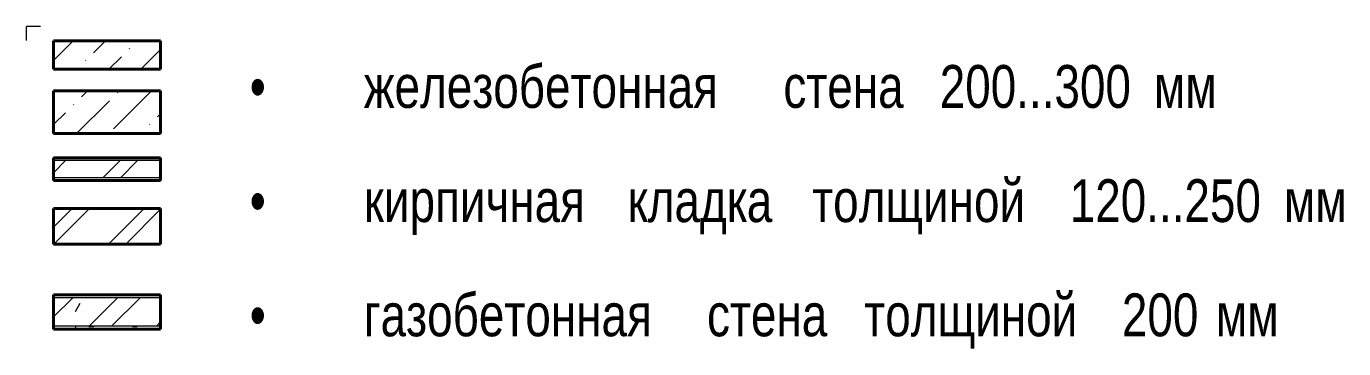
# Model space of a CAD drawing. Header units: millimetres. Extents: x -4800 to 3395395, y -34112 to 4253698.
# Drawn here: x 54731 to 63953, y 1266 to 3524 of the extents above; entities that cross this region are included whole.
import ezdxf

# ---------------------------------------------------------------- set-up
doc = ezdxf.new("R2010")
doc.units = ezdxf.units.MM
doc.linetypes.add('ADSK_Невидимые', pattern=[5, 3, -2])
for name, color, linetype, lineweight in [('Аннотация', 7, 'Continuous', 20), ('Линии', 7, 'Continuous', 9), ('Стены разрез', 7, 'Continuous', 40), ('Стены штриховка', 7, 'Continuous', 40)]:
    doc.layers.add(name, color=color, linetype=linetype, lineweight=lineweight)
doc.styles.add('Century Gothic_2', font='GOTHIC.TTF', dxfattribs={"width": 0.8, "height": 300})
pattern_1 = [(45, (0, 0), (84.1895, 308.696), [396.875, -79.375, 3.353, -76.022])]
pattern_2 = [(45, (0, 0), (-251.447, 251.447), []), (45, (0, 381), (-251.447, 251.447), [])]
pattern_3 = [(0, (0, 0), (406.4, 101.6), [33.528, -271.272, 33.528, -271.272, -1625.6]), (0, (0, 0), (406.4, 101.6), [-609.6, 33.528, -576.072, 33.528, -271.272, -711.2]), (0, (0, 0), (406.4, 101.6), [-1524, 33.528, -169.672, 33.528, -474.472]), (120, (152.4, 50.8), (-291.188, 301.1527), [33.528, -271.272, 33.528, -271.272, -1625.6]), (120, (152.4, 50.8), (-291.188, 301.1527), [-609.6, 33.528, -576.072, 33.528, -271.272, -711.2]), (120, (152.4, 50.8), (-291.188, 301.1527), [-1524, 33.528, -169.672, 33.528, -474.472]), (240, (203.2, 254), (-115.212, -402.7527), [33.528, -271.272, 33.528, -271.272, -1625.6]), (240, (203.2, 254), (-115.212, -402.7527), [-609.6, 33.528, -576.072, 33.528, -271.272, -711.2]), (240, (203.2, 254), (-115.212, -402.7527), [-1524, 33.528, -169.672, 33.528, -474.472])]

# ---------------------------------------------------------------- blocks, each defined once
blk = doc.blocks.new('Family - ___-454294-АР_План_Стены_100')
at = {"layer": 'Стены штриховка', "lineweight": 9}
h = blk.add_hatch(dxfattribs=at)
h.set_pattern_fill('FP_8', color=256, style=0, pattern_type=2)
h.set_pattern_definition(pattern_1)
h.paths.add_polyline_path([(1832.9, 3223.4), (1832.9, 3423.4), (1082.9, 3423.4), (1082.9, 3223.4)], flags=0)
at = {"layer": 'Стены разрез'}
for p, q in [((1832.9, 3423.4), (1082.9, 3423.4)), ((1082.9, 3423.4), (1082.9, 3223.4)), ((1832.9, 3223.4), (1832.9, 3423.4)), ((1082.9, 3223.4), (1832.9, 3223.4))]:
    blk.add_line(p, q, dxfattribs=at)
blk = doc.blocks.new('Family - ___-454297-АР_План_Стены_100')
at = {"layer": 'Стены штриховка', "lineweight": 9}
h = blk.add_hatch(dxfattribs=at)
h.set_pattern_fill('FP_2', color=256, style=0, pattern_type=2)
h.set_pattern_definition(pattern_2)
h.paths.add_polyline_path([(1832.9, 2463.4), (1832.9, 2583.4), (1082.9, 2583.4), (1082.9, 2463.4)], flags=0)
at = {"layer": 'Стены разрез'}
for p, q in [((1832.9, 2603.4), (1082.9, 2603.4)), ((1082.9, 2603.4), (1082.9, 2443.4)), ((1832.9, 2443.4), (1832.9, 2603.4)), ((1082.9, 2443.4), (1832.9, 2443.4))]:
    blk.add_line(p, q, dxfattribs=at)
at = {"layer": 'Стены штриховка', "lineweight": 18}
for p, q in [((1832.9, 2583.4), (1082.9, 2583.4)), ((1832.9, 2463.4), (1082.9, 2463.4))]:
    blk.add_line(p, q, dxfattribs=at)
blk = doc.blocks.new('Family - ___-454300-АР_План_Стены_100')
at = {"layer": 'Стены штриховка', "lineweight": 9}
h = blk.add_hatch(dxfattribs=at)
h.set_pattern_fill('FP_2', color=256, style=0, pattern_type=2)
h.set_pattern_definition(pattern_2)
h.paths.add_polyline_path([(1832.9, 1998.4), (1832.9, 2248.4), (1082.9, 2248.4), (1082.9, 1998.4)], flags=0)
at = {"layer": 'Стены разрез'}
for p, q in [((1832.9, 2248.4), (1082.9, 2248.4)), ((1082.9, 2248.4), (1082.9, 1998.4)), ((1832.9, 1998.4), (1832.9, 2248.4)), ((1082.9, 1998.4), (1832.9, 1998.4))]:
    blk.add_line(p, q, dxfattribs=at)
blk = doc.blocks.new('Family - ___-1167113-АР_План_Стены_100')
at = {"layer": 'Стены штриховка', "lineweight": 9}
h = blk.add_hatch(dxfattribs=at)
h.set_pattern_fill('FP_8', color=256, style=0, pattern_type=2)
h.set_pattern_definition(pattern_1)
h.paths.add_polyline_path([(1832.9, 2773.4), (1832.9, 3073.4), (1082.9, 3073.4), (1082.9, 2773.4)], flags=0)
at = {"layer": 'Стены разрез'}
for p, q in [((1832.9, 3073.4), (1082.9, 3073.4)), ((1082.9, 3073.4), (1082.9, 2773.4)), ((1832.9, 2773.4), (1832.9, 3073.4)), ((1082.9, 2773.4), (1832.9, 2773.4))]:
    blk.add_line(p, q, dxfattribs=at)
blk = doc.blocks.new('Family - ___-1167193-АР_План_Стены_100')
at = {"layer": 'Стены штриховка', "lineweight": 9}
h = blk.add_hatch(dxfattribs=at)
h.set_pattern_fill('FP_6', color=256, style=0, pattern_type=2)
h.set_pattern_definition(pattern_3)
h.paths.add_polyline_path([(1832.9, 1623.4), (1832.9, 1643.4), (1082.9, 1643.4), (1082.9, 1623.4)], flags=0)
h = blk.add_hatch(dxfattribs=at)
h.set_pattern_fill('FP_7', color=256, style=0, pattern_type=2)
h.set_pattern_definition([(0, (0, 0), (1625.6, 406.4), [67.06, -1152.14, 67.06, -1152.14, -6502.4]), (0, (0, 0), (1625.6, 406.4), [-2438.4, 67.06, -2371.34, 67.06, -1152.14, -2844.8]), (0, (0, 0), (1625.6, 406.4), [-6096, 67.06, -745.74, 67.06, -1964.94]), (120, (609.6, 203.2), (-1164.75, 1204.61), [67.06, -1152.14, 67.06, -1152.14, -6502.4]), (120, (609.6, 203.2), (-1164.75, 1204.61), [-2438.4, 67.06, -2371.34, 67.06, -1152.14, -2844.8]), (120, (609.6, 203.2), (-1164.75, 1204.61), [-6096, 67.06, -745.74, 67.06, -1964.94]), (240, (812.8, 1016), (-460.85, -1611.01), [67.06, -1152.14, 67.06, -1152.14, -6502.4]), (240, (812.8, 1016), (-460.85, -1611.01), [-2438.4, 67.06, -2371.34, 67.06, -1152.14, -2844.8]), (240, (812.8, 1016), (-460.85, -1611.01), [-6096, 67.06, -745.74, 67.06, -1964.94])])
h.paths.add_polyline_path([(1832.9, 1423.4), (1832.9, 1623.4), (1082.9, 1623.4), (1082.9, 1423.4)], flags=0)
h = blk.add_hatch(dxfattribs=at)
h.set_pattern_fill('FP_3', color=256, style=0, pattern_type=2)
h.set_pattern_definition([(45, (0, 0), (-235.73, 235.73), []), (45, (157.15, 0), (-235.73, 235.73), [])])
h.paths.add_polyline_path([(1832.9, 1423.4), (1832.9, 1623.4), (1082.9, 1623.4), (1082.9, 1423.4)], flags=0)
h = blk.add_hatch(dxfattribs=at)
h.set_pattern_fill('FP_6', color=256, style=0, pattern_type=2)
h.set_pattern_definition(pattern_3)
h.paths.add_polyline_path([(1832.9, 1403.4), (1832.9, 1423.4), (1082.9, 1423.4), (1082.9, 1403.4)], flags=0)
at = {"layer": 'Стены разрез'}
for p, q in [((1832.9, 1643.4), (1082.9, 1643.4)), ((1082.9, 1643.4), (1082.9, 1403.4)), ((1832.9, 1403.4), (1832.9, 1643.4)), ((1082.9, 1403.4), (1832.9, 1403.4))]:
    blk.add_line(p, q, dxfattribs=at)
at = {"layer": 'Стены штриховка', "lineweight": 18}
for p, q in [((1832.9, 1623.4), (1082.9, 1623.4)), ((1832.9, 1423.4), (1082.9, 1423.4))]:
    blk.add_line(p, q, dxfattribs=at)

msp = doc.modelspace()

# ---------------------------------------------------------------- linework, layer by layer
at = {"layer": 'Линии', "linetype": 'ADSK_Невидимые', "lineweight": 18}
for p, q in [((54731.1903, 3424.3802), (54731.1903, 3524.3802)), ((54731.1903, 3524.3802), (54831.1903, 3524.3802))]:
    msp.add_line(p, q, dxfattribs=at)

# ---------------------------------------------------------------- block references
at = {"lineweight": 18}
for name in ['Family - ___-454294-АР_План_Стены_100', 'Family - ___-1167113-АР_План_Стены_100', 'Family - ___-454297-АР_План_Стены_100', 'Family - ___-454300-АР_План_Стены_100', 'Family - ___-1167193-АР_План_Стены_100']:
    msp.add_blockref(name, (53838.4329, 0), dxfattribs=at)

# ---------------------------------------------------------------- texts
at = {"layer": 'Аннотация', "lineweight": 9, "char_height": 300, "attachment_point": 1, "style": 'Century Gothic_2'}
for s, insert, width in [('железобетонная', (57094.0181, 3253.1891), 3444.0495), ('\\fCentury Gothic|b0|i0|c204|p34|;\\W.8; ', (59935.6431, 3253.1891), 115.443), (' 200...300 ', (61036.3098, 3253.1891), 1924.05), ('\\fCentury Gothic|b0|i0|c204|p34|;\\W.8;•', (56294.9765, 3253.1891), 968.388), ('стена', (60030.8931, 3253.1891), 1218.565), ('мм', (62623.8098, 3253.1891), 718.312), ('\\fCentury Gothic|b0|i0|c204|p34|;\\W.8; ', (58845.5598, 2453.1891), 115.443), ('\\fCentury Gothic|b0|i0|c204|p34|;\\W.8; ', (60136.7265, 2453.1891), 115.443), ('толщиной', (60231.9765, 2453.1891), 2077.974), (' 120...250 ', (61946.4765, 2453.1891), 1924.05), ('\\fCentury Gothic|b0|i0|c204|p34|;\\W.8;•', (56294.9765, 2453.1891), 968.388), ('кирпичная', (57094.0181, 2453.1891), 2122.8685), ('кладка', (58940.8098, 2453.1891), 1449.451), ('мм', (63533.9765, 2453.1891), 718.312), ('газобетонная', (57094.0181, 1653.1891), 2796.286), ('толщиной', (60597.1015, 1653.1891), 2077.974), ('\\fCentury Gothic|b0|i0|c204|p34|;\\W.8; ', (59401.1848, 1653.1891), 115.443), ('стена', (59496.4348, 1653.1891), 1218.565), ('\\fCentury Gothic|b0|i0|c204|p34|;\\W.8; ', (60501.8515, 1653.1891), 115.443), (' 200 ', (62311.6015, 1653.1891), 904.3035), ('мм', (63057.7265, 1653.1891), 718.312), ('\\fCentury Gothic|b0|i0|c204|p34|;\\W.8;•', (56294.9765, 1653.1891), 968.388)]:
    msp.add_mtext(s, dxfattribs=dict(at, insert=insert, width=width))

doc.saveas('drawing.dxf')
